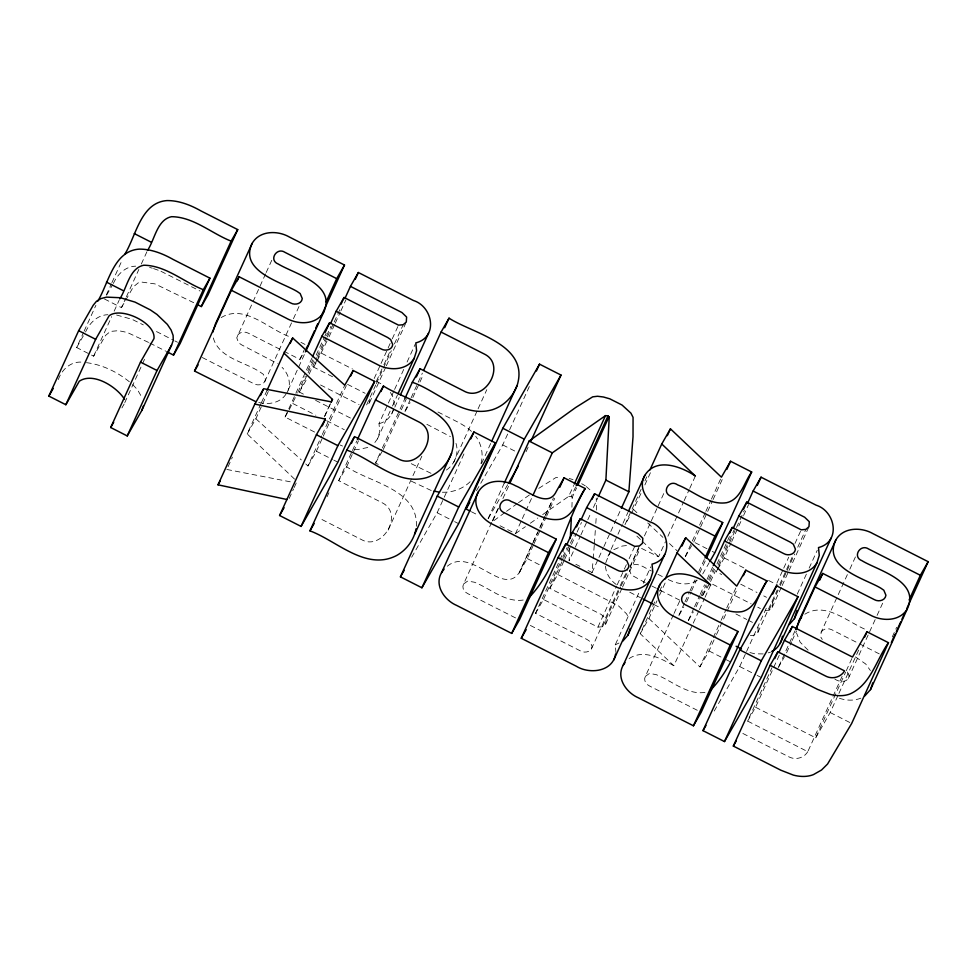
<?xml version="1.0" encoding="UTF-8"?>
<svg xmlns="http://www.w3.org/2000/svg" width="977" height="977" viewBox="0 0 977 977"><rect width="100%" height="100%" fill="white"/><g stroke="black" fill="none" stroke-linecap="round" stroke-linejoin="round"><path stroke-width="0.73" stroke-dasharray="4.88 3.66" d="M416.373 526.224C418.205 489.245 369.611 482.504 346.664 466.774L338.701 480.672L382.52 502.935C404.148 514.134 382.251 551.407 361.514 539.622L319.027 518.03M596.483 510.116L596.251 498.123M569.713 548.927L569.09 560.847L574.696 548.524M571.924 507.21L572.229 497.403L576.601 487.828M594.26 545.361L593.198 558.868M594.37 543.896L595.396 529.229M595.811 523.367L596.214 517.505M588.007 570.47L592.062 572.534L593.076 560.383M605.728 562.874L610.491 550.649M480.953 463.599C483.639 454.403 481.514 443.924 475.726 436.353M447.332 566.208C471.341 546.082 503.314 597.851 519.471 572.192L532.575 543.444M202.3 357.521L253.825 383.705C257.989 386.196 264.828 384.767 265.463 379.32L263.363 374.313L260.37 372.261C244.885 361.637 217.737 358.217 212.962 336.528M375.73 384.95L366.375 405.492L369.501 402.768L369.807 397.798M530.352 625.439L580.509 650.938C584.673 653.43 591.525 651.989 592.16 646.554L590.047 641.547L587.067 639.495L535.543 613.312L563.619 551.712M535.543 613.312L543.468 599.463L597.924 627.136L602.577 626.721L605.703 624.01L606.009 619.039L601.356 614.533L549.831 588.349L562.935 559.601M750.373 635.526L753.523 635.441L757.896 632.375L758.201 627.429L756.528 624.975M765.565 610.466L769.058 610.161L772.184 607.45L772.489 602.479L770.816 600.025M834.761 678.978C839.194 682.447 848.06 682.923 849.123 675.974L847.01 670.967M374.875 442.471L377.464 438.893L379.784 431.541L379.003 423.652L393.975 390.8M265.585 273.853L236.752 337.834L238.632 342.793L241.478 344.783L277.505 363.578M847.364 574.61L821.168 632.107L820.741 637.041L822.28 639.447M491.687 522.39L463.611 583.977C461.498 587.763 464.307 592.013 467.836 593.662L516.711 618.502M673.434 614.765L645.37 676.365C643.245 680.151 646.066 684.388 649.595 686.037L698.47 710.89M446.367 470.059C454.72 464.539 459.166 453.023 455.99 443.387M286.884 392.913C291.903 384.572 288.716 373.812 282.072 367.364M379.003 423.652C393.572 420.257 399.251 401.01 388.614 390.519M148.553 342.414L127.181 332.436L118.4 330.653L110.34 331.447L105.504 335.465L93.645 356.178L76.658 347.531L83.485 332.546M84.107 331.179L95.905 305.288M106.322 294.907L111.293 284.002M111.903 282.634L122.467 259.467M93.645 356.178L111.659 316.658M114.138 311.199L119.109 300.293M104.454 298.986L121.453 307.633L125.801 298.083M126.424 296.727L138.844 269.469M141.323 264.022L146.916 251.748M124.787 402.646L145.903 356.312M266.208 272.485L272.449 258.795M264.73 381.714L292.807 320.114M293.43 318.746L299.658 305.056M228.068 466.725L232.428 457.151M294.578 479.133L247.181 433.922L260.896 403.806M261.518 402.439L267.136 390.116M247.181 433.922L255.864 418.754L262.105 405.064M262.728 403.696L268.345 391.374M283.977 351.305L299.902 359.402L304.262 349.815M288.13 390.177L304.971 353.21M314.606 432.054L285.04 417.032L288.166 410.181M288.789 408.813L311.871 358.168M289.265 409.656L297.155 393.926M297.777 392.559L305.264 376.133M307.755 370.662L312.75 359.707M303.407 394.134L299.341 392.07L307.45 374.276M308.073 372.909L313.69 360.586M316.182 355.115L324.291 337.321M324.914 335.954L326.159 333.218M309.147 374.118L316.621 357.692M317.256 356.324L325.988 337.163M326.611 335.795L330.971 326.208M332.607 376.768L313.629 367.12L317.378 358.901M318.001 357.533L326.733 338.372M327.356 337.004L333.597 323.314M334.219 321.946L341.083 306.888M317.232 360.818L328.419 338.213M329.054 336.845L334.659 324.523M335.282 323.155L340.277 312.2M340.9 310.833L345.895 299.878M324.242 416.886L331.105 401.828M324.999 415.848L331.24 402.158M289.18 498.49L293.552 488.903M294.175 487.535L297.289 480.696M305.752 463.953L307.963 465.968L321.689 435.852M322.312 434.484L344.771 385.207M307.963 465.968L316.389 451.264L322.63 437.574M323.253 436.206L346.334 385.561M374.191 378.514L380.432 364.836M381.054 363.468L391.655 340.191M392.278 338.824L398.518 325.133M376.426 381.164L383.289 366.106M383.912 364.739L390.776 349.681M376.353 383.582L391.325 350.731M394.439 343.892L403.183 324.73M369.501 402.768L385.72 367.181M386.342 365.813L405.675 323.375M327.051 496.817L328.919 492.713M338.701 480.672L351.805 451.924M352.428 450.556L356.788 440.981M346.664 466.774L352.892 453.084M353.527 451.716L358.51 440.761M394.598 389.432L403.953 368.903M407.079 362.052L415.188 344.258M377.464 438.893L391.814 407.409M392.436 406.041L397.419 395.099M391.716 414.004L394.207 408.533M394.83 407.165L399.202 397.578M378.233 464.393L375.534 463.013L381.763 449.335M382.386 447.967L404.844 398.689M383.277 449.505L400.741 411.17M401.364 409.803L406.347 398.86M410.511 399.129L404.283 412.819L410.071 402.719M411.134 397.761L422.369 373.129M412.856 397.554L423.468 374.289M388.174 530.071L421.856 456.161M453.743 462.219L477.448 410.206M478.071 408.838L486.802 389.676M411.671 557.244L437.146 512.766L464.588 452.534M481.563 463.477L490.93 442.947M476.507 490.698L502.715 444.914L508.956 431.223M509.579 429.856L530.792 383.326M488.121 518.555L504.34 482.968M492.31 521.022L498.551 507.332M498.539 508.138L492.298 521.828L505.353 512.192M502.911 498.551L509.151 484.861M526.066 451.728L529.192 444.889M500.029 525.748L515.49 533.613L521.73 519.923M522.353 518.555L532.343 496.658M533.198 542.076L537.57 532.489M540.061 527.018L545.056 516.064M545.679 514.696L552.542 499.638M519.239 573.01L532.331 544.262M532.953 542.894L539.194 529.204M539.817 527.836L544.812 516.894M545.435 515.526L553.544 497.733M519.471 572.192L527.275 558.575L533.515 544.885M534.138 543.517L540.366 529.827M540.989 528.459L545.984 517.517M546.607 516.137L554.716 498.343M542.711 514.561L568.687 496.389L573.682 485.435M568.687 496.389L571.215 496.634L575.587 487.059M543.468 599.463L562.19 558.392M562.813 557.024L567.173 547.45M563.558 558.233L569.799 544.555M570.421 543.175L574.158 534.969M549.831 588.349L557.769 574.5L564.01 560.81M564.633 559.442L570.861 545.752M571.496 544.384L576.479 533.442M577.102 532.074L581.474 522.487M575.319 547.157L580.314 536.214M580.936 534.846L587.177 521.156M587.8 519.788L590.914 512.937M593.418 507.466L597.777 497.879M592.062 572.534L598.303 558.844M598.925 557.476L603.298 547.889M603.92 546.522L610.149 532.831M610.784 531.464L620.761 509.567M611.113 549.282L617.354 535.591M617.977 534.224L622.349 524.649M622.972 523.281L627.967 512.327M641.181 489.159L624.95 524.747L630.751 514.635M644.918 480.953L646.786 476.837M631.472 513.377L641.132 493.153M644.869 484.946L650.487 472.624M597.924 627.136L616.634 586.066M617.256 584.698L626.611 564.169M629.115 558.697L634.72 546.375M591.415 648.936L619.491 587.348M620.114 585.98L627.6 569.554M602.577 626.721L620.664 587.03M621.287 585.663L626.904 573.34M630.031 566.501L639.385 545.96M638.824 548.256L630.092 567.417C635.832 559.968 645.382 568.602 651.366 570.995M644.441 535.933L650.682 522.243M651.305 520.875L657.545 507.197M658.168 505.817L664.397 492.139M605.703 624.01L621.922 588.423M622.544 587.055L640.008 548.72M615.986 652.783L615.205 644.893L639.532 591.512M643.281 583.293L650.767 566.868M641.571 548.427L658.571 556.78L665.435 541.722M667.926 536.251L683.521 502.031M684.144 500.664L689.139 489.709M689.762 488.341L695.38 476.019M698.799 610.967L673.849 665.728L640.228 633.694L655.201 600.843M659.573 591.256L662.687 584.417M640.228 633.694L648.911 618.526L657.02 600.733M659.524 595.262L666.387 580.204M685.256 556.572L697.102 530.56M699.605 525.089L705.211 512.766M705.834 511.398L710.829 500.456M711.451 499.088L721.429 477.179M693.755 542.015L699.984 528.325M700.607 526.957L712.465 500.945M713.088 499.577L722.443 479.048M674.057 613.397L680.297 599.707M684.401 603.151L678.172 616.841L683.802 607.01M685.024 601.783L689.396 592.209M690.018 590.829L695.013 579.886M698.75 571.667L704.368 559.357M686.538 601.954L690.898 592.367M691.521 591L696.516 580.057M699.63 573.206L705.87 559.516M688.358 620.334L693.963 608.012M694.586 606.644L699.581 595.689M700.204 594.321L704.576 584.747M707.067 579.263L712.685 566.953M696.1 606.815L700.46 597.228M701.083 595.86L706.078 584.918M708.569 579.434L713.564 568.492M702.646 595.372L707.006 585.797M709.51 580.314L714.492 569.371M716.996 563.888L729.465 536.52M710.572 581.523L715.567 570.58M718.058 565.097L728.671 541.832M729.294 540.464L734.277 529.51M718.18 567.686L716.312 571.789L721.734 574.549M718.816 566.318L744.389 510.189M699.422 609.599L704.417 598.657M705.04 597.289L710.658 584.967M717.753 569.273L724.25 557.94L731.114 542.882M731.736 541.514L742.96 516.87M743.582 515.502L748.577 504.559M648.911 618.526L699.898 666.888L720.489 621.714M721.111 620.346L726.106 609.392M726.729 608.024L736.707 586.127M699.898 666.888L709.021 650.951L715.885 635.905M716.507 634.525L737.72 587.995M776.874 583.196L783.114 569.506M783.737 568.138L788.732 557.183M794.96 543.505L801.201 529.815M714.236 711.024L739.711 666.546L745.952 652.868M746.575 651.5L766.53 607.694M757.896 632.375L777.24 589.949M779.731 584.466L785.972 570.788M786.595 569.42L793.458 554.362M769.058 610.161L779.658 586.896M780.281 585.528L786.522 571.838M787.144 570.47L794.631 554.044M797.757 547.193L805.866 529.4M772.184 607.45L781.539 586.908M782.162 585.541L788.402 571.85M789.025 570.483L808.358 528.056M797.281 594.101L806.636 573.572M809.139 568.101L817.248 550.307M842.089 676.402L807.784 751.679L747.625 721.099L771.952 667.718M747.625 721.099L755.551 707.25L779.255 655.237M778.84 666.326L795.058 630.739M786.583 652.807L791.565 641.852M792.188 640.485L796.56 630.91M849.868 569.139L856.096 555.449M755.551 707.25L815.71 737.83L845.655 672.127M846.277 670.759L852.518 657.069M815.71 737.83L830.194 712.538L838.303 694.745M838.925 693.377L858.893 649.583M848.378 678.368L868.968 633.194M869.591 631.826L876.454 616.768M877.077 615.4L883.318 601.722M892.282 636.894L896.654 627.307M58.315 379.565C62.076 368.769 71.797 360.476 83.692 362.333M76.658 347.531L84.804 333.291M85.549 331.997C89.579 322.996 97.48 314.96 107.885 314.704M106.676 295.103L112.611 284.747M113.356 283.452C117.374 274.452 125.288 266.416 135.693 266.159M121.453 307.633L133.312 286.92L138.148 282.903L141.775 282.097L154.989 283.892L194.753 303.212M121.917 407.934L124.164 404.014M299.902 359.402L304.152 351.976M285.04 417.032L288.569 410.877M299.341 392.07L307.059 378.6M313.629 367.12L316.511 362.076M375.534 463.013L382.569 450.727M488.244 518.616L507.722 484.604M685.329 556.719L691.643 545.691M702.719 573.975L709.155 562.74M688.431 620.468L693.365 611.871M702.719 595.518L709.742 583.269M778.217 667.694L784.543 656.629M607.999 556.121L610.588 552.518M286.017 394.11C280.375 402.964 268.223 405.186 258.661 402.39M807.784 751.679C803.876 758.25 795.156 760.375 788.524 756.662L741.067 732.542M237.521 335.441C239.695 331.814 244.616 331.301 248.158 333.108L282.658 350.633M821.168 632.107C823.355 628.467 828.264 627.955 831.818 629.762L858.343 643.245M463.611 583.977L467.678 581.059L474.382 582.219C490.198 588.362 505.182 602.76 523.342 600.025M645.37 676.365L649.436 673.446L656.141 674.606C671.956 680.749 686.929 695.135 705.089 692.412M470.12 481.734C462.842 488.915 452.327 492.689 442.141 492.213M506.55 511.313L517.26 503.582M518.457 502.74L530.389 494.277M515.49 533.613L525.394 526.688M530.34 523.22L537.765 518.03M538.742 488.353L555.864 477.594L560.7 477.02M697.297 580.167C688.26 586.554 676.243 583.721 667.132 579.007M221.168 317.574C244.922 303.371 269.188 329.982 290.181 336.882M804.828 614.228C825.944 600.928 848.5 622.96 867.1 630.116M613.812 549.648L622.141 546.07L627.588 545.422M629.078 658.583C643.464 648.887 660.831 658.376 673.849 665.728M615.205 644.893L618.966 643.037M860.896 698.152C853.226 701.242 844.409 700.607 836.947 697.248M367.767 447.49L357.765 449.567L352.086 449.139M768.191 652.868L770.45 652.16M763.184 653.918L754.769 653.808L748.895 652.294M86.44 362.662C103.171 364.726 118.974 372.787 131.675 383.705M116.593 315.021L131.932 319.284L143.326 324.877M226.823 469.461L291.366 482.015M149.628 267.49L152.314 268.15M569.164 478.486L573.01 479.585M153.56 268.59L159.727 270.739M431.004 473.308L409.827 463M431.236 490.515L410.731 480.904M340.13 445.023L342.561 446.062M161.01 271.313L200.041 291.024M300.953 342.365L304.995 344.417M437.965 412.001L459.617 423.004L467.348 427.731L471.427 431.382M502.715 444.914L516.149 451.74M695.074 542.687L706.957 548.72M712.233 551.407L714.871 552.75M321.567 353.271L352.465 368.976M724.25 557.94L745.744 568.87M768.581 580.472L777.997 585.26M859.675 643.916L879.569 654.04M426.851 424.299L450.385 436.572M347.531 384.34L365.154 393.304M740.725 584.197L756.992 592.465M763.77 595.909L766.481 597.289M320.554 384.975L359.06 404.551M712.612 584.246L751.118 603.823M757.761 607.193L760.411 608.549M315.608 400.338L350.865 418.254M657.936 574.342L663.188 577.004M735.913 613.971L746.77 619.491M748.126 620.175L753.548 622.935M156.467 331.557L173.552 340.24M174.859 340.9L177.484 342.243M292.782 403.513L315.84 415.225M326.684 420.733L344.307 429.697M645.174 582.622L631.325 574.989L629.31 569.835M651.964 586.066L658.754 589.522M660.11 590.206L680.481 600.562M149.872 343.086L165.638 351.097M575.844 564.279L579.898 566.342M471.378 511.74L478.095 515.148M629.738 592.221L640.497 597.692M653.955 604.531L659.328 607.267M316.389 451.264L332.498 459.459M333.841 460.13L337.871 462.182M437.146 512.766L453.255 520.949M454.598 521.633L458.628 523.684M527.275 558.575L540.476 565.28M709.021 650.951L724.873 659.011M726.192 659.683L730.149 661.698M739.711 666.546L755.819 674.741M757.163 675.425L761.193 677.464M830.194 712.538L851.675 723.456M557.769 574.5L618.502 605.862L626.575 613.874L629.017 618.526M581.694 483.713L585.247 485.801M855.522 656.886L865.72 664.018L870.409 670.552M376.658 381.262L382.288 384.62M571.215 496.634L572.229 497.403M586.261 486.583L592.221 491.846M616.231 584.502C609.807 579.886 605.166 572.314 605.471 564.242M808.101 650.169L800.139 642.194L796.609 633.181M255.864 418.754L301.319 459.935M633.646 509.579L636.894 512.669M647.739 522.964L662.931 537.362M669.44 543.542L677.037 550.735M636.882 536.117L641.217 540.244M642.304 541.282L658.571 556.78M132.811 384.669L137.537 389.799L142.312 398.152"/><path stroke-width="1.47" d="M570.275 538.498L571.374 517.639M598.4 496.511L605.887 480.086L609.208 417.521L608.024 415.872L605.496 415.628L552.298 452.852L532.966 495.29M621.384 508.199L628.87 491.773L633.023 436.743L633.059 417.374L630.934 413.173L622.056 405.04L609.807 398.824L603.407 396.992L597.509 396.259L592.673 396.845L575.551 407.592L529.107 441.067L509.774 483.493M872.803 682.825L870.531 689.567L864.743 696.015M630.202 628.492L627.918 635.245L622.728 641.168M796.939 610.552L794.399 618.673L789.208 624.608M212.766 332.278L215.355 324.12L252.151 243.358C259.516 230.425 277.553 230.254 289.265 236.959L344.502 265.036L320.798 317.049M796.426 628.932L799.003 620.774L835.811 540.012C843.163 527.079 861.201 526.908 872.913 533.613L928.15 561.69L906.937 608.219M357.411 439.601L375.51 399.911L419.316 422.186C440.945 433.373 419.06 470.658 398.311 458.86L354.504 436.585L346.762 450.104L309.953 530.865C336.735 540.684 366.009 571.423 396.65 555.498C406.53 549.941 413.93 540.025 416.019 528.85M414.749 534.065L451.545 453.304C464.429 412.257 406.92 401.315 383.46 386.013L375.51 399.911M491.553 441.58L517.126 385.451C529.998 344.405 472.502 333.462 449.041 318.172L441.079 332.058L423.615 370.393M398.042 393.719L414.26 358.132L416.581 350.78L415.811 342.89C438.588 337.077 432.726 306.485 413.454 300.513L358.364 272.51L350.438 286.359L344.82 298.669M566.733 544.873L572.351 532.55L623.863 558.734L626.855 560.786L628.956 565.793C628.321 571.24 621.47 572.669 617.317 570.177L565.793 543.981L558.05 557.501L521.254 638.262L576.345 666.265C589.461 674.435 612.713 671.895 615.595 654.004M613.666 660.134L650.474 579.373L652.795 572.021L652.013 564.132C674.789 558.307 668.927 527.727 649.656 521.742L594.566 493.739L586.64 507.588L581.022 519.911M771.745 651.439C777.863 648.74 781.307 642.573 782.467 636.222M780.147 643.574L816.943 562.813L819.263 555.461L818.494 547.572C841.27 541.746 835.408 511.166 816.137 505.182L761.046 477.179L753.12 491.028L747.503 503.35M141.787 410.499L171.598 345.089L173.271 340.411L173.112 335.416L171.134 330.067L167.348 324.388L156.943 314.423L150.311 309.892L134.997 302.101L120.379 297.729L106.591 297.13L100.912 298.596L96.454 301.295L93.218 305.251L78.661 330.666L48.85 396.088L65.838 404.722L95.661 339.3L109.119 315.803C120.977 306.326 156.039 322.874 153.975 338.592L140.505 362.101L110.694 427.523L127.23 435.925L141.787 410.499L143.46 405.834M305.593 351.842L323.68 312.151C336.784 284.331 293.821 273.584 278.274 264.022C268.333 260.297 276.723 246.766 284.966 252.347L336.699 278.64L344.502 265.036M441.519 572.693C434.093 585.406 444.547 600.232 456.528 605.361L511.692 633.401L519.434 619.882L556.231 539.133L504.645 512.901C494.35 509.127 502.654 495.192 511.191 501.47C527.006 507.6 541.979 521.999 560.139 519.263C574.342 516.015 577.615 498.771 585.199 488.549L564.071 477.814L556.279 491.431C547.987 509.2 526.285 489.843 515.551 485.801C503.863 479.145 485.764 478.986 478.327 491.932L441.519 572.693L444.108 569.09M478.327 491.932C470.89 504.657 481.343 519.471 493.324 524.612L548.488 552.64L556.231 539.133M661.759 443.985L695.38 476.019C681.311 466.554 656.178 456.967 644.808 475.372C637.37 488.085 647.824 502.911 659.805 508.04L714.969 536.08L722.711 522.561L671.114 496.34C660.831 492.567 669.135 478.632 677.672 484.897C693.487 491.04 708.459 505.439 726.619 502.703C740.822 499.455 744.095 482.211 751.679 471.989L730.552 461.254L721.429 477.179L670.442 428.83L661.759 443.985L649.913 469.998M677.037 552.933L710.658 584.967C696.577 575.49 671.455 565.915 660.073 584.307L623.277 665.068C615.84 677.794 626.294 692.62 638.274 697.749L693.438 725.789L701.181 712.27L737.989 631.508L686.391 605.288C676.108 601.502 684.413 587.58 692.949 593.845C708.765 599.988 723.737 614.374 741.897 611.651C756.1 608.402 759.373 591.158 766.957 580.936L745.83 570.202L736.707 586.127L685.72 537.765L677.037 552.933L665.178 578.946M660.073 584.307C652.648 597.032 663.102 611.858 675.083 616.988L730.246 645.028L737.989 631.508M870.531 689.567L907.34 608.805C920.444 580.997 877.468 570.238 861.934 560.676C851.993 556.963 860.371 543.42 868.614 549.001L920.358 575.294L928.15 561.69M252.151 243.358C238.815 271.13 281.51 282.048 297.179 291.512L300.159 293.552L302.272 298.559C301.637 304.006 294.785 305.435 290.633 302.943L239.109 276.76L231.366 290.279L194.557 371.04L255.73 401.632M835.811 540.012C822.475 567.796 865.17 578.714 880.827 588.166L883.819 590.218L885.919 595.225C885.284 600.66 878.433 602.101 874.281 599.597L822.756 573.414L815.013 586.933L795.681 629.371M97.773 301.197C108.642 283.232 113.503 250.93 139.161 249.123C151.203 249.001 162.793 253.617 173.137 259.455L209.933 278.164L180.11 343.574L173.515 355.103L166.945 351.757M124.946 254.02C136.145 235.787 140.798 202.532 166.969 200.578C179.011 200.456 190.6 205.072 200.932 210.91L237.729 229.619L207.918 295.03L201.323 306.558L197.378 304.555M119.731 298.938C126.961 288.191 129.33 268.089 143.778 265.231C165.858 265.463 183.603 281.95 203.326 289.68L209.933 278.164M147.539 250.393C154.769 239.646 157.126 219.544 171.586 216.686C193.666 216.918 211.411 233.405 231.134 241.136L237.729 229.619M127.23 435.925L157.041 370.503L171.598 345.089M173.515 355.103L203.326 289.68M201.323 306.558L231.134 241.136M237.24 280.863L239.109 276.76M287.091 499.54L218.018 484.824L254.826 404.075L263.619 388.712L331.105 401.828L332.485 399.422L283.977 353.161L292.673 337.993L344.771 385.207L353.185 370.503L374.667 381.421L337.871 462.182L301.075 526.42L279.593 515.502L316.401 434.741L325.365 419.096L254.826 404.075M260.505 395.551L262.996 390.079M267.136 390.116L283.977 353.161M290.169 343.464L292.673 337.993M326.098 301.917L336.699 278.64M308.317 344.417L314.557 330.727M315.803 327.991L317.672 323.888M312.493 356.8L321.848 336.271L329.591 322.752L381.115 348.936C385.268 351.427 392.119 349.998 392.754 344.551L390.653 339.544L387.661 337.505L336.137 311.309L330.531 323.631M325.219 332.327L329.591 322.752M340.949 304.311L344.075 297.46L398.518 325.133L403.183 324.73L406.298 322.007L406.615 317.049L401.962 312.542L350.438 286.359M355.249 279.349L358.364 272.51M331.24 402.158L332.485 399.422M322.239 425.935L325.365 419.096M350.694 375.986L353.185 370.503M301.075 526.42L337.883 445.659L374.667 381.421M351.378 443.436L353.869 437.965M380.969 391.496L383.46 386.013M400.448 394.842L428.524 333.242M404.844 398.689L412.331 382.263L420.073 368.744L463.892 391.008C484.629 402.805 506.526 365.52 484.897 354.333L441.079 332.058M416.336 376.951L420.073 368.744M444.669 327.747L449.041 318.172M400.436 576.857L437.244 496.096L473.943 432.005L495.424 442.923L458.628 523.684L421.917 587.775L400.436 576.857L404.185 570.324M470.829 438.856L473.943 432.005M421.917 587.775L458.726 507.014L495.424 442.923M470.047 511.056L466.017 509.005L502.813 428.256L539.524 364.152L561.006 375.07L531.061 440.774M536.41 371.004L539.524 364.152M504.34 482.968L524.295 439.174L561.006 375.07M559.711 487.401L564.071 477.814M574.305 484.067L605.496 415.628M576.21 485.691L608.024 415.872M577.847 485.093L609.037 416.654M511.692 633.401L548.488 552.64M585.199 488.549C564.559 523.403 557.44 568.797 528.496 598.071M562.679 550.833L565.793 543.981M576.54 526.908L580.277 518.702L634.72 546.375L639.385 545.96L642.5 543.249L642.817 538.278L638.164 533.784L586.64 507.588M592.074 499.223L594.566 493.739M628.59 510.959L644.808 475.372M667.328 435.669L670.442 428.83M627.918 635.245L664.726 554.484M681.983 545.984L685.72 537.765M726.815 469.461L730.552 461.254M704.991 557.989L714.969 536.08M706.493 558.148L722.711 522.561M751.679 471.989L714.871 552.75L709.864 561.482M713.308 565.585L724.531 540.94L732.274 527.421L783.798 553.617C787.951 556.108 794.802 554.667 795.437 549.233L793.336 544.226L790.344 542.174L738.82 515.99L733.214 528.301M729.782 532.905L732.274 527.421M743.644 508.98L746.758 502.141L801.201 529.815L805.866 529.4L808.98 526.688L809.298 521.718L804.645 517.212L753.12 491.028M757.309 485.398L761.046 477.179M743.338 575.673L745.83 570.202M693.438 725.789L730.246 645.028M766.957 580.936C746.318 615.779 739.198 661.173 710.255 690.458M703 730.649L739.809 649.888L776.52 585.797L797.989 596.715L761.193 677.464L724.482 741.567L703 730.649L706.005 725.41M772.77 594.004L776.52 585.797M724.482 741.567L761.291 660.806L797.989 596.715M784.433 640.35L792.359 626.501L852.518 657.069L867.002 631.789L888.472 642.707L851.675 723.456L827.556 764.038L821.51 770.023L813.438 774.614A30.104 20.407 24.5 0 1 793.336 775.091L780.782 770.181L733.336 746.062L770.132 665.3L777.875 651.781L825.333 675.901C831.964 679.613 840.672 677.488 844.58 670.918L784.433 640.35L778.816 652.66M774.761 658.632L777.875 651.781M794.399 618.673L831.207 537.924M789.868 631.972L792.359 626.501M819.642 580.265L822.756 573.414M864.498 637.26L867.002 631.789M909.123 599.939L920.358 575.294M891.342 642.451L895.091 634.232M896.336 631.496L900.709 621.909M901.954 619.174L903.823 615.07M451.545 453.304C447.405 464.6 438.282 473.918 426.741 477.594C397.187 486.094 372.542 459.105 346.762 450.104M517.126 385.451C512.974 396.747 503.863 406.066 492.323 409.742C462.768 418.254 438.123 391.252 412.331 382.263M48.85 396.088L53.222 388.455M65.838 404.722L79.308 381.213C93.242 371.773 116.874 386.892 124.616 399.385M110.694 427.523L113.686 422.296M194.557 371.04L198.075 364.897M218.018 484.824L220.228 480.989M306.277 348.264L307.694 345.785M336.137 311.309L344.075 297.46M279.593 515.502L284.075 507.674M309.953 530.865L314.179 523.489M466.017 509.005L469.754 502.471M508.467 483.297L518.213 466.298M572.351 532.55L580.277 518.702M521.254 638.262L526.176 629.664M738.82 515.99L746.758 502.141M733.336 746.062L736.145 741.14M888.472 642.707C876.332 659.719 870.849 684.511 850.246 693.853A30.104 20.407 24.5 0 1 830.132 694.342L817.59 689.42L770.132 665.3M799.003 620.774L801.604 617.134M623.277 665.068L624.999 662.662M323.68 312.151C316.23 325.048 298.144 324.889 286.456 318.282L231.366 290.279M414.26 358.132C406.774 371.028 388.663 370.894 376.939 364.274L321.848 336.271M650.474 579.373C642.976 592.27 624.865 592.123 613.141 585.504L558.05 557.501M816.943 562.813C809.457 575.697 791.346 575.563 779.622 568.944L724.531 540.94M907.34 608.805C899.878 621.714 881.804 621.543 870.104 614.936L815.013 586.933M433.971 491.077L439.442 492.213M134.264 233.576L151.264 242.211M529.107 441.067L552.298 452.852M605.887 480.086L628.87 491.773M502.813 428.256L524.295 439.174M106.469 282.121L123.456 290.755M643.184 599.06L652.599 603.847M736.096 646.286L741.47 649.021M316.401 434.741L337.883 445.659M437.244 496.096L458.726 507.014M739.809 649.888L761.291 660.806M78.661 330.666L95.661 339.3M140.505 362.101L157.041 370.503"/></g></svg>
